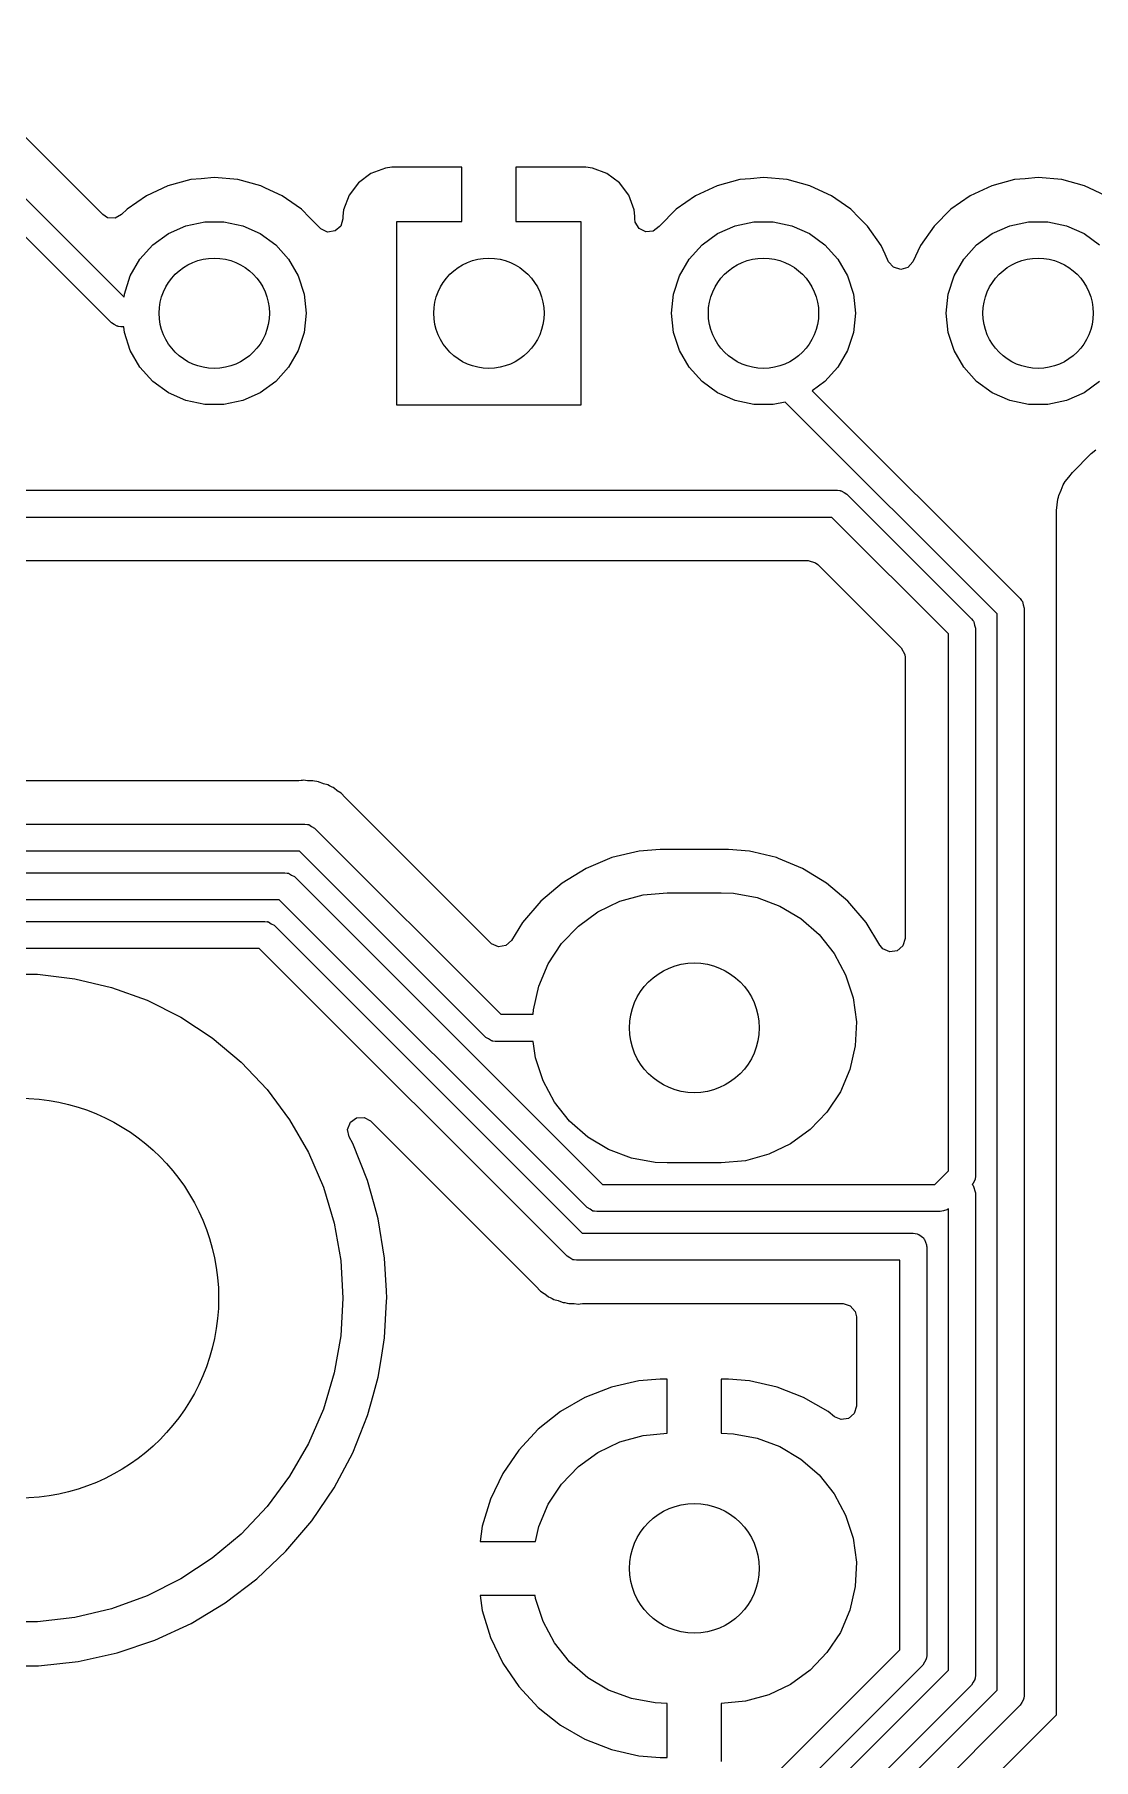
# Model space of a CAD drawing. Extents: x 0.79 to 7.48, y -4.92 to -0.79.
# Drawn here: x 4.14 to 4.525, y -2.806 to -2.178 of the extents above; entities that cross this region are included whole.
import ezdxf

# ---------------------------------------------------------------- set-up
doc = ezdxf.new("R2010")
doc.units = 0
doc.header["$MEASUREMENT"] = 0
doc.layers.add('BLACK', color=7, linetype='CONTINUOUS')

msp = doc.modelspace()

# ---------------------------------------------------------------- linework, layer by layer
at = {"layer": 'BLACK', "linetype": 'CONTINUOUS'}
for p, q in [((4.16449, -2.24323), (4.09888, -2.17762)), ((4.08748, -2.18852), (4.17227, -2.27331)), ((4.16765, -2.28261), (4.08196, -2.19692)), ((4.20037, -2.23013), (4.19654, -2.23046)), ((4.20512, -2.22971), (4.20037, -2.23013)), ((4.2137, -2.23046), (4.20512, -2.22971)), ((4.20512, -2.22971), (4.20512, -2.22971)), ((4.26212, -2.22821), (4.25759, -2.23161)), ((4.26743, -2.22624), (4.26212, -2.22821)), ((4.26212, -2.22821), (4.26212, -2.22821)), ((4.26977, -2.22598), (4.26743, -2.22624)), ((4.26743, -2.22624), (4.26743, -2.22624)), ((4.29528, -2.22598), (4.26977, -2.22598)), ((4.29528, -2.24567), (4.29528, -2.22598)), ((4.34047, -2.22598), (4.31496, -2.22598)), ((4.31496, -2.22598), (4.31496, -2.24567)), ((4.34281, -2.22624), (4.34047, -2.22598)), ((4.34811, -2.22821), (4.34281, -2.22624)), ((4.34281, -2.22624), (4.34281, -2.22624)), ((4.35265, -2.23161), (4.34811, -2.22821)), ((4.34811, -2.22821), (4.34811, -2.22821)), ((4.40037, -2.23013), (4.39654, -2.23046)), ((4.40512, -2.22971), (4.40037, -2.23013)), ((4.4137, -2.23046), (4.40512, -2.22971)), ((4.40512, -2.22971), (4.40512, -2.22971)), ((4.50037, -2.23013), (4.49654, -2.23046)), ((4.50512, -2.22971), (4.50037, -2.23013)), ((4.5137, -2.23046), (4.50512, -2.22971)), ((4.50512, -2.22971), (4.50512, -2.22971)), ((4.18041, -2.23633), (4.17335, -2.24128)), ((4.18822, -2.23269), (4.18041, -2.23633)), ((4.18041, -2.23633), (4.18041, -2.23633)), ((4.19654, -2.23046), (4.18822, -2.23269)), ((4.18822, -2.23269), (4.18822, -2.23269)), ((4.19654, -2.23046), (4.19654, -2.23046)), ((4.22202, -2.23269), (4.2137, -2.23046)), ((4.22383, -2.23354), (4.22202, -2.23269)), ((4.22202, -2.23269), (4.22202, -2.23269)), ((4.22202, -2.23269), (4.22202, -2.23269)), ((4.22983, -2.23633), (4.22383, -2.23354)), ((4.23146, -2.23747), (4.22983, -2.23633)), ((4.2542, -2.23614), (4.25222, -2.24144)), ((4.25759, -2.23161), (4.2542, -2.23614)), ((4.2542, -2.23614), (4.2542, -2.23614)), ((4.25759, -2.23161), (4.25759, -2.23161)), ((4.35604, -2.23614), (4.35265, -2.23161)), ((4.35265, -2.23161), (4.35265, -2.23161)), ((4.35802, -2.24144), (4.35604, -2.23614)), ((4.35604, -2.23614), (4.35604, -2.23614)), ((4.38041, -2.23633), (4.37335, -2.24128)), ((4.38822, -2.23269), (4.38041, -2.23633)), ((4.38041, -2.23633), (4.38041, -2.23633)), ((4.39654, -2.23046), (4.38822, -2.23269)), ((4.38822, -2.23269), (4.38822, -2.23269)), ((4.39654, -2.23046), (4.39654, -2.23046)), ((4.42202, -2.23269), (4.4137, -2.23046)), ((4.42383, -2.23354), (4.42202, -2.23269)), ((4.42202, -2.23269), (4.42202, -2.23269)), ((4.42202, -2.23269), (4.42202, -2.23269)), ((4.42983, -2.23633), (4.42383, -2.23354)), ((4.43146, -2.23747), (4.42983, -2.23633)), ((4.48041, -2.23633), (4.47335, -2.24128)), ((4.48822, -2.23269), (4.48041, -2.23633)), ((4.48041, -2.23633), (4.48041, -2.23633)), ((4.49654, -2.23046), (4.48822, -2.23269)), ((4.48822, -2.23269), (4.48822, -2.23269)), ((4.49654, -2.23046), (4.49654, -2.23046)), ((4.52202, -2.23269), (4.5137, -2.23046)), ((4.52383, -2.23354), (4.52202, -2.23269)), ((4.52202, -2.23269), (4.52202, -2.23269)), ((4.52202, -2.23269), (4.52202, -2.23269)), ((4.52983, -2.23633), (4.52383, -2.23354)), ((4.17335, -2.24128), (4.17139, -2.24323)), ((4.23688, -2.24128), (4.23146, -2.23747)), ((4.23996, -2.24435), (4.23688, -2.24128)), ((4.25222, -2.24144), (4.25197, -2.24379)), ((4.25222, -2.24144), (4.25222, -2.24144)), ((4.35827, -2.24379), (4.35802, -2.24144)), ((4.35802, -2.24144), (4.35802, -2.24144)), ((4.37335, -2.24128), (4.36726, -2.24737)), ((4.43688, -2.24128), (4.43146, -2.23747)), ((4.43996, -2.24435), (4.43688, -2.24128)), ((4.47335, -2.24128), (4.46726, -2.24737)), ((4.16624, -2.24435), (4.16449, -2.24323)), ((4.16898, -2.24455), (4.16624, -2.24435)), ((4.17139, -2.24323), (4.16898, -2.24455)), ((4.18839, -2.25015), (4.19478, -2.24731)), ((4.19478, -2.24731), (4.20162, -2.24585)), ((4.20162, -2.24585), (4.20862, -2.24585)), ((4.20862, -2.24585), (4.21546, -2.24731)), ((4.21546, -2.24731), (4.22185, -2.25015)), ((4.24298, -2.24737), (4.23996, -2.24435)), ((4.24309, -2.24753), (4.24298, -2.24737)), ((4.24389, -2.24842), (4.24309, -2.24753)), ((4.24639, -2.24956), (4.24389, -2.24842)), ((4.25119, -2.24737), (4.24911, -2.24917)), ((4.25197, -2.24473), (4.25119, -2.24737)), ((4.25197, -2.24379), (4.25197, -2.24473)), ((4.27165, -2.3126), (4.27165, -2.24567)), ((4.27165, -2.24567), (4.29528, -2.24567)), ((4.31496, -2.24567), (4.33858, -2.24567)), ((4.33858, -2.24567), (4.33858, -2.3126)), ((4.35827, -2.24473), (4.35827, -2.24379)), ((4.35827, -2.24379), (4.35827, -2.24379)), ((4.35841, -2.24591), (4.35827, -2.24473)), ((4.35981, -2.24829), (4.35841, -2.24591)), ((4.36226, -2.24953), (4.35981, -2.24829)), ((4.36715, -2.24753), (4.365, -2.24924)), ((4.36726, -2.24737), (4.36715, -2.24753)), ((4.38839, -2.25015), (4.39478, -2.24731)), ((4.39478, -2.24731), (4.40162, -2.24585)), ((4.40162, -2.24585), (4.40862, -2.24585)), ((4.40862, -2.24585), (4.41546, -2.24731)), ((4.41546, -2.24731), (4.42185, -2.25015)), ((4.44298, -2.24737), (4.43996, -2.24435)), ((4.44792, -2.25442), (4.44298, -2.24737)), ((4.46726, -2.24737), (4.46232, -2.25442)), ((4.48839, -2.25015), (4.49478, -2.24731)), ((4.49478, -2.24731), (4.50162, -2.24585)), ((4.50162, -2.24585), (4.50862, -2.24585)), ((4.50862, -2.24585), (4.51546, -2.24731)), ((4.51546, -2.24731), (4.52185, -2.25015)), ((4.17804, -2.25946), (4.18273, -2.25426)), ((4.18273, -2.25426), (4.18839, -2.25015)), ((4.22185, -2.25015), (4.22751, -2.25426)), ((4.22751, -2.25426), (4.23219, -2.25946)), ((4.24911, -2.24917), (4.24639, -2.24956)), ((4.365, -2.24924), (4.36226, -2.24953)), ((4.37804, -2.25946), (4.38273, -2.25426)), ((4.38273, -2.25426), (4.38839, -2.25015)), ((4.42185, -2.25015), (4.42751, -2.25426)), ((4.42751, -2.25426), (4.43219, -2.25946)), ((4.44939, -2.25759), (4.44792, -2.25442)), ((4.44792, -2.25442), (4.44792, -2.25442)), ((4.44792, -2.25442), (4.44792, -2.25442)), ((4.46232, -2.25442), (4.45954, -2.26038)), ((4.46232, -2.25442), (4.46232, -2.25442)), ((4.47804, -2.25946), (4.48273, -2.25426)), ((4.48273, -2.25426), (4.48839, -2.25015)), ((4.52185, -2.25015), (4.52751, -2.25426)), ((4.17455, -2.26552), (4.17804, -2.25946)), ((4.23219, -2.25946), (4.23569, -2.26552)), ((4.37455, -2.26552), (4.37804, -2.25946)), ((4.43219, -2.25946), (4.43569, -2.26552)), ((4.45069, -2.26038), (4.44939, -2.25759)), ((4.45245, -2.2624), (4.45069, -2.26038)), ((4.45954, -2.26038), (4.45772, -2.26244)), ((4.47455, -2.26552), (4.47804, -2.25946)), ((4.17238, -2.27218), (4.17455, -2.26552)), ((4.23569, -2.26552), (4.23785, -2.27218)), ((4.37238, -2.27218), (4.37455, -2.26552)), ((4.43569, -2.26552), (4.43785, -2.27218)), ((4.45508, -2.2632), (4.45245, -2.2624)), ((4.45772, -2.26244), (4.45508, -2.2632)), ((4.47238, -2.27218), (4.47455, -2.26552)), ((4.17227, -2.27331), (4.17238, -2.27218)), ((4.23785, -2.27218), (4.23858, -2.27913)), ((4.37165, -2.27913), (4.37238, -2.27218)), ((4.43785, -2.27218), (4.43858, -2.27913)), ((4.47165, -2.27913), (4.47238, -2.27218)), ((4.23858, -2.27913), (4.23785, -2.28609)), ((4.37238, -2.28609), (4.37165, -2.27913)), ((4.43858, -2.27913), (4.43785, -2.28609)), ((4.47238, -2.28609), (4.47165, -2.27913)), ((4.16872, -2.2832), (4.16765, -2.28261)), ((4.16975, -2.28386), (4.16872, -2.2832)), ((4.16999, -2.28389), (4.16975, -2.28386)), ((4.17009, -2.28394), (4.16999, -2.28389)), ((4.17026, -2.28393), (4.17009, -2.28394)), ((4.17113, -2.28406), (4.17026, -2.28393)), ((4.17217, -2.28406), (4.17113, -2.28406)), ((4.17238, -2.28609), (4.17217, -2.28406)), ((4.17455, -2.29275), (4.17238, -2.28609)), ((4.23785, -2.28609), (4.23569, -2.29275)), ((4.37455, -2.29275), (4.37238, -2.28609)), ((4.43785, -2.28609), (4.43569, -2.29275)), ((4.47455, -2.29275), (4.47238, -2.28609)), ((4.17804, -2.2988), (4.17455, -2.29275)), ((4.23569, -2.29275), (4.23219, -2.2988)), ((4.37804, -2.2988), (4.37455, -2.29275)), ((4.43569, -2.29275), (4.43219, -2.2988)), ((4.47804, -2.2988), (4.47455, -2.29275)), ((4.18273, -2.304), (4.17804, -2.2988)), ((4.23219, -2.2988), (4.22751, -2.304)), ((4.38273, -2.304), (4.37804, -2.2988)), ((4.43219, -2.2988), (4.42751, -2.304)), ((4.48273, -2.304), (4.47804, -2.2988)), ((4.18839, -2.30812), (4.18273, -2.304)), ((4.22751, -2.304), (4.22185, -2.30812)), ((4.38839, -2.30812), (4.38273, -2.304)), ((4.42751, -2.304), (4.42288, -2.30737)), ((4.48839, -2.30812), (4.48273, -2.304)), ((4.52751, -2.304), (4.52185, -2.30812)), ((4.19478, -2.31096), (4.18839, -2.30812)), ((4.20162, -2.31242), (4.19478, -2.31096)), ((4.21546, -2.31096), (4.20862, -2.31242)), ((4.22185, -2.30812), (4.21546, -2.31096)), ((4.39478, -2.31096), (4.38839, -2.30812)), ((4.40162, -2.31242), (4.39478, -2.31096)), ((4.41306, -2.31147), (4.40862, -2.31242)), ((4.49016, -2.38857), (4.41306, -2.31147)), ((4.42288, -2.30737), (4.49856, -2.38305)), ((4.49478, -2.31096), (4.48839, -2.30812)), ((4.50162, -2.31242), (4.49478, -2.31096)), ((4.51546, -2.31096), (4.50862, -2.31242)), ((4.52185, -2.30812), (4.51546, -2.31096)), ((4.20862, -2.31242), (4.20162, -2.31242)), ((4.33858, -2.3126), (4.27165, -2.3126)), ((4.40862, -2.31242), (4.40162, -2.31242)), ((4.50862, -2.31242), (4.50162, -2.31242)), ((4.51758, -2.33708), (4.52449, -2.33018)), ((4.52449, -2.33018), (4.52617, -2.32891)), ((4.51348, -2.34354), (4.51422, -2.34157)), ((4.51422, -2.34157), (4.51464, -2.341)), ((4.51464, -2.341), (4.51494, -2.34036)), ((4.51494, -2.34036), (4.51631, -2.33877)), ((4.51631, -2.33877), (4.51758, -2.33708)), ((4.10457, -2.34361), (4.43203, -2.34361)), ((4.43203, -2.34361), (4.4329, -2.34374)), ((4.4329, -2.34374), (4.43308, -2.34373)), ((4.43308, -2.34373), (4.43317, -2.34378)), ((4.43317, -2.34378), (4.43342, -2.34381)), ((4.43342, -2.34381), (4.43444, -2.34447)), ((4.43444, -2.34447), (4.43551, -2.34506)), ((4.43551, -2.34506), (4.48084, -2.39039)), ((4.51181, -2.351), (4.51211, -2.34892)), ((4.51211, -2.34892), (4.51226, -2.34682)), ((4.51226, -2.34682), (4.51251, -2.34616)), ((4.51251, -2.34616), (4.51261, -2.34546)), ((4.51261, -2.34546), (4.51348, -2.34354)), ((4.42999, -2.35346), (4.10254, -2.35346)), ((4.47244, -2.3959), (4.42999, -2.35346)), ((4.51181, -2.78954), (4.51181, -2.351)), ((4.10472, -2.36922), (4.42144, -2.36922)), ((4.42144, -2.36922), (4.42408, -2.37)), ((4.42408, -2.37), (4.42489, -2.37065)), ((4.42489, -2.37065), (4.45524, -2.40101)), ((4.49856, -2.38305), (4.49909, -2.38375)), ((4.49909, -2.38375), (4.49922, -2.38387)), ((4.49922, -2.38387), (4.49925, -2.38397)), ((4.49925, -2.38397), (4.4994, -2.38417)), ((4.4994, -2.38417), (4.49966, -2.38536)), ((4.49966, -2.38536), (4.5, -2.38653)), ((4.5, -2.38653), (4.5, -2.78261)), ((4.48084, -2.39039), (4.48137, -2.39109)), ((4.48137, -2.39109), (4.4815, -2.39121)), ((4.4815, -2.39121), (4.48153, -2.39131)), ((4.48153, -2.39131), (4.48168, -2.39151)), ((4.48168, -2.39151), (4.48194, -2.3927)), ((4.48194, -2.3927), (4.48228, -2.39387)), ((4.49016, -2.78057), (4.49016, -2.38857)), ((4.47244, -2.59147), (4.47244, -2.3959)), ((4.48228, -2.39387), (4.48228, -2.5935)), ((4.45524, -2.40101), (4.45656, -2.40342)), ((4.45656, -2.40342), (4.45667, -2.40446)), ((4.45667, -2.40446), (4.45667, -2.50688)), ((4.23596, -2.44939), (4.04853, -2.44939)), ((4.23679, -2.44932), (4.23596, -2.44939)), ((4.23707, -2.44927), (4.23679, -2.44932)), ((4.23744, -2.44921), (4.23707, -2.44927)), ((4.23838, -2.4493), (4.23744, -2.44921)), ((4.23744, -2.44921), (4.23744, -2.44921)), ((4.23909, -2.44938), (4.23838, -2.4493)), ((4.23934, -2.44939), (4.23909, -2.44938)), ((4.24099, -2.44939), (4.23934, -2.44939)), ((4.24162, -2.44957), (4.24099, -2.44939)), ((4.24099, -2.44939), (4.24099, -2.44939)), ((4.24244, -2.44972), (4.24162, -2.44957)), ((4.24309, -2.44979), (4.24244, -2.44972)), ((4.24331, -2.44987), (4.24309, -2.44979)), ((4.24309, -2.44979), (4.24309, -2.44979)), ((4.24309, -2.44979), (4.24309, -2.44979)), ((4.24464, -2.4504), (4.24331, -2.44987)), ((4.24487, -2.45048), (4.24464, -2.4504)), ((4.24647, -2.45092), (4.24487, -2.45048)), ((4.24703, -2.45126), (4.24647, -2.45092)), ((4.24778, -2.45163), (4.24703, -2.45126)), ((4.24805, -2.45174), (4.24778, -2.45163)), ((4.24839, -2.45188), (4.24805, -2.45174)), ((4.24886, -2.45224), (4.24839, -2.45188)), ((4.24971, -2.45288), (4.24886, -2.45224)), ((4.24991, -2.45302), (4.24971, -2.45288)), ((4.25133, -2.45388), (4.24991, -2.45302)), ((4.25282, -2.45547), (4.25133, -2.45388)), ((4.25303, -2.4557), (4.25282, -2.45547)), ((4.30576, -2.50843), (4.25303, -2.4557)), ((4.04817, -2.46516), (4.23815, -2.46516)), ((4.23815, -2.46516), (4.23902, -2.46528)), ((4.23902, -2.46528), (4.2392, -2.46527)), ((4.2392, -2.46527), (4.23929, -2.46532)), ((4.23929, -2.46532), (4.23954, -2.46536)), ((4.23954, -2.46536), (4.24056, -2.46602)), ((4.24056, -2.46602), (4.24163, -2.4666)), ((4.24163, -2.4666), (4.30948, -2.53445)), ((4.23611, -2.475), (4.05021, -2.475)), ((4.30396, -2.54285), (4.23611, -2.475)), ((4.35988, -2.47499), (4.34994, -2.47738)), ((4.36753, -2.47439), (4.35988, -2.47499)), ((4.39232, -2.47439), (4.36753, -2.47439)), ((4.36753, -2.47439), (4.36753, -2.47439)), ((4.39996, -2.47499), (4.39232, -2.47439)), ((4.39232, -2.47439), (4.39232, -2.47439)), ((4.40161, -2.47539), (4.39996, -2.47499)), ((4.39996, -2.47499), (4.39996, -2.47499)), ((4.39996, -2.47499), (4.39996, -2.47499)), ((4.34049, -2.48129), (4.33177, -2.48664)), ((4.34994, -2.47738), (4.34049, -2.48129)), ((4.40991, -2.47738), (4.40161, -2.47539)), ((4.41056, -2.47765), (4.40991, -2.47738)), ((4.40991, -2.47738), (4.40991, -2.47738)), ((4.41936, -2.48129), (4.41056, -2.47765)), ((4.42808, -2.48664), (4.41936, -2.48129)), ((4.41936, -2.48129), (4.41936, -2.48129)), ((4.41936, -2.48129), (4.41936, -2.48129)), ((4.05551, -2.48287), (4.23081, -2.48287)), ((4.23081, -2.48287), (4.23168, -2.483)), ((4.23168, -2.483), (4.23186, -2.48299)), ((4.23186, -2.48299), (4.23195, -2.48304)), ((4.23195, -2.48304), (4.2322, -2.48307)), ((4.2322, -2.48307), (4.23322, -2.48373)), ((4.23322, -2.48373), (4.23429, -2.48432)), ((4.23429, -2.48432), (4.34643, -2.59646)), ((4.33177, -2.48664), (4.32399, -2.49328)), ((4.43585, -2.49328), (4.42808, -2.48664)), ((4.22877, -2.49272), (4.05755, -2.49272)), ((4.34091, -2.60486), (4.22877, -2.49272)), ((4.32399, -2.49328), (4.31735, -2.50106)), ((4.34484, -2.49712), (4.35279, -2.4933)), ((4.35279, -2.4933), (4.36129, -2.49095)), ((4.36129, -2.49095), (4.37008, -2.49016)), ((4.37008, -2.49016), (4.38976, -2.49016)), ((4.38976, -2.49016), (4.39418, -2.49036)), ((4.39418, -2.49036), (4.40286, -2.49193)), ((4.40286, -2.49193), (4.41112, -2.49503)), ((4.4425, -2.50106), (4.43585, -2.49328)), ((4.3377, -2.50231), (4.34484, -2.49712)), ((4.41112, -2.49503), (4.41869, -2.49956)), ((4.41869, -2.49956), (4.42533, -2.50536)), ((4.06285, -2.50059), (4.22347, -2.50059)), ((4.22347, -2.50059), (4.22434, -2.50072)), ((4.22434, -2.50072), (4.22452, -2.5007)), ((4.22452, -2.5007), (4.22461, -2.50075)), ((4.22461, -2.50075), (4.22486, -2.50079)), ((4.22486, -2.50079), (4.22588, -2.50145)), ((4.22588, -2.50145), (4.22695, -2.50203)), ((4.22695, -2.50203), (4.33909, -2.61417)), ((4.31735, -2.50106), (4.31338, -2.50753)), ((4.31735, -2.50106), (4.31735, -2.50106)), ((4.3316, -2.50869), (4.3377, -2.50231)), ((4.42533, -2.50536), (4.43084, -2.51226)), ((4.44751, -2.50924), (4.4425, -2.50106)), ((4.22143, -2.51043), (4.06489, -2.51043)), ((4.33358, -2.62257), (4.22143, -2.51043)), ((4.3061, -2.50874), (4.30576, -2.50843)), ((4.30862, -2.50983), (4.3061, -2.50874)), ((4.31134, -2.50938), (4.30862, -2.50983)), ((4.31338, -2.50753), (4.31134, -2.50938)), ((4.32674, -2.51605), (4.3316, -2.50869)), ((4.43084, -2.51226), (4.43502, -2.52003)), ((4.44763, -2.50943), (4.44751, -2.50924)), ((4.44859, -2.51057), (4.44763, -2.50943)), ((4.4511, -2.51171), (4.44859, -2.51057)), ((4.45382, -2.51132), (4.4511, -2.51171)), ((4.4559, -2.50952), (4.45382, -2.51132)), ((4.45667, -2.50688), (4.4559, -2.50952)), ((4.32327, -2.52416), (4.32674, -2.51605)), ((4.12699, -2.51988), (4.14073, -2.51988)), ((4.14073, -2.51988), (4.15437, -2.52148)), ((4.15437, -2.52148), (4.16773, -2.52465)), ((4.16773, -2.52465), (4.18064, -2.52934)), ((4.32131, -2.53276), (4.32327, -2.52416)), ((4.43502, -2.52003), (4.43774, -2.52842)), ((4.18064, -2.52934), (4.19291, -2.53551)), ((4.43774, -2.52842), (4.43893, -2.53716)), ((4.19291, -2.53551), (4.20439, -2.54306)), ((4.30948, -2.53445), (4.32124, -2.53445)), ((4.32124, -2.53445), (4.32131, -2.53276)), ((4.43893, -2.53716), (4.43853, -2.54598)), ((4.20439, -2.54306), (4.21491, -2.55188)), ((4.30503, -2.54343), (4.30396, -2.54285)), ((4.30605, -2.54409), (4.30503, -2.54343)), ((4.3063, -2.54413), (4.30605, -2.54409)), ((4.3064, -2.54418), (4.3063, -2.54413)), ((4.30657, -2.54417), (4.3064, -2.54418)), ((4.30744, -2.54429), (4.30657, -2.54417)), ((4.32128, -2.54429), (4.30744, -2.54429)), ((4.3221, -2.55032), (4.32128, -2.54429)), ((4.32483, -2.55871), (4.3221, -2.55032)), ((4.43853, -2.54598), (4.43657, -2.55458)), ((4.21491, -2.55188), (4.22434, -2.56188)), ((4.43657, -2.55458), (4.4331, -2.56269)), ((4.22434, -2.56188), (4.23254, -2.57289)), ((4.32901, -2.56648), (4.32483, -2.55871)), ((4.4331, -2.56269), (4.42824, -2.57005)), ((4.33451, -2.57338), (4.32901, -2.56648)), ((4.23254, -2.57289), (4.23941, -2.58479)), ((4.25368, -2.57634), (4.25468, -2.57378)), ((4.25468, -2.57378), (4.2569, -2.57216)), ((4.2569, -2.57216), (4.25965, -2.57199)), ((4.25965, -2.57199), (4.262, -2.5733)), ((4.262, -2.5733), (4.32218, -2.63347)), ((4.34115, -2.57918), (4.33451, -2.57338)), ((4.42824, -2.57005), (4.42214, -2.57643)), ((4.25424, -2.57904), (4.25368, -2.57634)), ((4.25554, -2.5815), (4.25424, -2.57904)), ((4.26091, -2.59499), (4.25554, -2.5815)), ((4.25554, -2.5815), (4.25554, -2.5815)), ((4.34873, -2.58371), (4.34115, -2.57918)), ((4.415, -2.58162), (4.40706, -2.58544)), ((4.42214, -2.57643), (4.415, -2.58162)), ((4.23941, -2.58479), (4.24485, -2.5974)), ((4.35699, -2.58681), (4.34873, -2.58371)), ((4.36567, -2.58838), (4.35699, -2.58681)), ((4.39855, -2.58779), (4.38976, -2.58858)), ((4.40706, -2.58544), (4.39855, -2.58779)), ((4.37008, -2.58858), (4.36567, -2.58838)), ((4.38976, -2.58858), (4.37008, -2.58858)), ((4.46745, -2.59646), (4.47244, -2.59147)), ((4.48228, -2.5935), (4.48216, -2.59437)), ((4.48216, -2.59437), (4.48217, -2.59455)), ((4.24485, -2.5974), (4.24878, -2.61056)), ((4.26329, -2.60354), (4.26091, -2.59499)), ((4.26091, -2.59499), (4.26091, -2.59499)), ((4.26091, -2.59499), (4.26091, -2.59499)), ((4.26091, -2.59499), (4.26091, -2.59499)), ((4.34643, -2.59646), (4.46745, -2.59646)), ((4.48143, -2.59591), (4.48114, -2.59644)), ((4.48114, -2.59644), (4.4815, -2.59675)), ((4.48208, -2.59489), (4.48143, -2.59591)), ((4.4815, -2.59675), (4.48228, -2.59941)), ((4.48212, -2.59464), (4.48208, -2.59489)), ((4.48217, -2.59455), (4.48212, -2.59464)), ((4.48228, -2.59941), (4.48228, -2.77527)), ((4.2648, -2.60897), (4.26329, -2.60354)), ((4.34198, -2.60544), (4.34091, -2.60486)), ((4.34301, -2.6061), (4.34198, -2.60544)), ((4.34325, -2.60614), (4.34301, -2.6061)), ((4.34335, -2.60619), (4.34325, -2.60614)), ((4.34352, -2.60617), (4.34335, -2.60619)), ((4.34439, -2.6063), (4.34352, -2.60617)), ((4.46949, -2.6063), (4.34439, -2.6063)), ((4.47066, -2.60596), (4.46949, -2.6063)), ((4.47185, -2.6057), (4.47066, -2.60596)), ((4.47205, -2.60555), (4.47185, -2.6057)), ((4.47215, -2.60552), (4.47205, -2.60555)), ((4.47226, -2.60538), (4.47215, -2.60552)), ((4.47244, -2.60525), (4.47226, -2.60538)), ((4.47244, -2.77324), (4.47244, -2.60525)), ((4.24878, -2.61056), (4.25117, -2.62408)), ((4.26715, -2.62329), (4.2648, -2.60897)), ((4.2648, -2.60897), (4.2648, -2.60897)), ((4.2648, -2.60897), (4.2648, -2.60897)), ((4.33909, -2.61417), (4.45965, -2.61417)), ((4.45965, -2.61417), (4.46103, -2.61437)), ((4.46103, -2.61437), (4.46133, -2.61457)), ((4.46133, -2.61457), (4.46169, -2.61462)), ((4.46169, -2.61462), (4.46248, -2.6153)), ((4.46248, -2.6153), (4.46336, -2.61587)), ((4.46336, -2.61587), (4.46351, -2.6162)), ((4.46351, -2.6162), (4.46379, -2.61643)), ((4.46379, -2.61643), (4.46408, -2.61744)), ((4.46408, -2.61744), (4.46452, -2.61839)), ((4.46452, -2.61839), (4.46447, -2.61875)), ((4.46447, -2.61875), (4.46457, -2.61909)), ((4.46457, -2.61909), (4.46457, -2.76794)), ((4.25117, -2.62408), (4.25197, -2.6378)), ((4.26715, -2.6233), (4.26715, -2.62329)), ((4.26779, -2.63515), (4.26715, -2.6233)), ((4.33464, -2.62316), (4.33358, -2.62257)), ((4.33567, -2.62382), (4.33464, -2.62316)), ((4.33592, -2.62385), (4.33567, -2.62382)), ((4.33601, -2.6239), (4.33592, -2.62385)), ((4.33619, -2.62389), (4.33601, -2.6239)), ((4.33706, -2.62402), (4.33619, -2.62389)), ((4.45472, -2.62402), (4.33706, -2.62402)), ((4.45472, -2.7659), (4.45472, -2.62402)), ((4.25197, -2.6378), (4.25117, -2.65151)), ((4.26793, -2.6378), (4.26779, -2.63515)), ((4.26788, -2.63886), (4.26793, -2.6378)), ((4.26793, -2.6378), (4.26793, -2.6378)), ((4.32218, -2.63347), (4.32388, -2.63529)), ((4.32388, -2.63529), (4.32529, -2.63616)), ((4.32529, -2.63616), (4.3255, -2.6363)), ((4.3255, -2.6363), (4.32682, -2.6373)), ((4.32682, -2.6373), (4.32743, -2.63754)), ((4.32743, -2.63754), (4.32818, -2.63791)), ((4.32818, -2.63791), (4.32874, -2.63825)), ((4.32874, -2.63825), (4.32874, -2.63825)), ((4.32874, -2.63825), (4.32874, -2.63825)), ((4.32874, -2.63825), (4.33033, -2.6387)), ((4.26715, -2.65229), (4.26788, -2.63886)), ((4.33033, -2.6387), (4.33057, -2.63878)), ((4.33057, -2.63878), (4.33211, -2.63938)), ((4.33211, -2.63938), (4.33233, -2.63941)), ((4.33233, -2.63941), (4.33276, -2.63945)), ((4.33276, -2.63945), (4.33358, -2.63961)), ((4.33358, -2.63961), (4.33421, -2.63978)), ((4.33421, -2.63978), (4.33587, -2.63978)), ((4.33587, -2.63978), (4.33612, -2.6398)), ((4.33612, -2.6398), (4.33777, -2.63997)), ((4.33777, -2.63997), (4.33841, -2.63985)), ((4.33841, -2.63985), (4.33924, -2.63978)), ((4.33924, -2.63978), (4.43407, -2.63978)), ((4.43407, -2.63978), (4.43671, -2.64056)), ((4.43671, -2.64056), (4.43852, -2.64264)), ((4.43852, -2.64264), (4.43896, -2.64467)), ((4.43896, -2.64467), (4.43896, -2.67719)), ((4.25117, -2.65151), (4.24878, -2.66503)), ((4.26585, -2.66019), (4.26715, -2.65229)), ((4.26715, -2.65229), (4.26715, -2.65229)), ((4.26715, -2.65229), (4.26715, -2.65229)), ((4.2648, -2.66662), (4.26585, -2.66019)), ((4.24878, -2.66503), (4.24485, -2.67819)), ((4.26295, -2.67326), (4.2648, -2.66662)), ((4.35978, -2.6679), (4.34971, -2.6702)), ((4.3675, -2.66732), (4.35978, -2.6679)), ((4.35978, -2.6679), (4.35978, -2.6679)), ((4.37008, -2.66732), (4.3675, -2.66732)), ((4.37008, -2.68701), (4.37008, -2.66732)), ((4.39234, -2.66732), (4.38976, -2.66732)), ((4.38976, -2.66732), (4.38976, -2.68701)), ((4.40006, -2.6679), (4.39234, -2.66732)), ((4.41013, -2.6702), (4.40006, -2.6679)), ((4.40006, -2.6679), (4.40006, -2.6679)), ((4.26102, -2.68021), (4.26295, -2.67326)), ((4.3401, -2.67397), (4.33116, -2.67913)), ((4.34971, -2.6702), (4.3401, -2.67397)), ((4.41974, -2.67397), (4.41013, -2.6702)), ((4.42868, -2.67913), (4.41974, -2.67397)), ((4.24485, -2.67819), (4.23941, -2.6908)), ((4.25554, -2.69409), (4.26091, -2.68061)), ((4.26091, -2.68061), (4.26102, -2.68021)), ((4.33116, -2.67913), (4.32309, -2.68557)), ((4.43103, -2.68101), (4.42868, -2.67913)), ((4.43338, -2.68202), (4.43103, -2.68101)), ((4.4361, -2.68163), (4.43338, -2.68202)), ((4.43818, -2.67983), (4.4361, -2.68163)), ((4.43896, -2.67719), (4.43818, -2.67983)), ((4.32308, -2.68557), (4.31606, -2.69314)), ((4.32309, -2.68557), (4.32308, -2.68557)), ((4.35279, -2.69015), (4.36129, -2.6878)), ((4.36129, -2.6878), (4.37008, -2.68701)), ((4.38976, -2.68701), (4.39418, -2.68721)), ((4.39418, -2.68721), (4.40286, -2.68878)), ((4.23941, -2.6908), (4.23254, -2.7027)), ((4.24874, -2.70692), (4.25554, -2.69409)), ((4.31606, -2.69314), (4.31024, -2.70167)), ((4.31606, -2.69314), (4.31606, -2.69314)), ((4.3377, -2.69916), (4.34484, -2.69397)), ((4.34484, -2.69397), (4.35279, -2.69015)), ((4.40286, -2.68878), (4.41112, -2.69188)), ((4.41112, -2.69188), (4.41869, -2.69641)), ((4.3316, -2.70554), (4.3377, -2.69916)), ((4.41869, -2.69641), (4.42533, -2.70221)), ((4.23254, -2.7027), (4.22434, -2.71372)), ((4.24059, -2.71893), (4.24874, -2.70692)), ((4.31024, -2.70168), (4.30576, -2.71098)), ((4.31024, -2.70167), (4.31024, -2.70168)), ((4.32674, -2.7129), (4.3316, -2.70554)), ((4.42533, -2.70221), (4.43084, -2.70911)), ((4.22434, -2.71372), (4.21491, -2.72371)), ((4.30576, -2.71098), (4.30272, -2.72085)), ((4.32327, -2.72101), (4.32674, -2.7129)), ((4.43084, -2.70911), (4.43502, -2.71688)), ((4.2312, -2.73), (4.24059, -2.71893)), ((4.43502, -2.71688), (4.43774, -2.72527)), ((4.21491, -2.72371), (4.20439, -2.73253)), ((4.30272, -2.72085), (4.30189, -2.72638)), ((4.30189, -2.72638), (4.32205, -2.72638)), ((4.30272, -2.72085), (4.30272, -2.72085)), ((4.32205, -2.72638), (4.32327, -2.72101)), ((4.43774, -2.72527), (4.43893, -2.73401)), ((4.20439, -2.73253), (4.19291, -2.74008)), ((4.22066, -2.73998), (4.2312, -2.73)), ((4.43893, -2.73401), (4.43853, -2.74283)), ((4.19291, -2.74008), (4.18064, -2.74625)), ((4.2091, -2.74877), (4.22066, -2.73998)), ((4.43853, -2.74283), (4.43657, -2.75143)), ((4.16773, -2.75094), (4.15437, -2.75411)), ((4.18064, -2.74625), (4.16773, -2.75094)), ((4.19666, -2.75625), (4.2091, -2.74877)), ((4.30189, -2.74606), (4.30272, -2.75159)), ((4.32195, -2.74606), (4.30189, -2.74606)), ((4.3221, -2.74717), (4.32195, -2.74606)), ((4.32483, -2.75556), (4.3221, -2.74717)), ((4.43657, -2.75143), (4.4331, -2.75954)), ((4.14073, -2.75571), (4.12699, -2.75571)), ((4.15437, -2.75411), (4.14073, -2.75571)), ((4.18348, -2.76235), (4.19666, -2.75625)), ((4.30272, -2.75159), (4.30272, -2.75159)), ((4.30272, -2.75159), (4.30576, -2.76146)), ((4.32901, -2.76333), (4.32483, -2.75556)), ((4.16973, -2.76698), (4.18348, -2.76235)), ((4.30576, -2.76146), (4.30576, -2.76146)), ((4.30576, -2.76146), (4.31024, -2.77077)), ((4.33451, -2.77023), (4.32901, -2.76333)), ((4.4331, -2.75954), (4.42824, -2.7669)), ((4.14112, -2.77167), (4.15555, -2.7701)), ((4.15555, -2.7701), (4.16973, -2.76698)), ((4.24004, -2.98058), (4.45472, -2.7659)), ((4.34115, -2.77603), (4.33451, -2.77023)), ((4.42824, -2.7669), (4.42214, -2.77328)), ((4.46371, -2.77035), (4.46313, -2.77142)), ((4.46437, -2.76932), (4.46371, -2.77035)), ((4.4644, -2.76908), (4.46437, -2.76932)), ((4.46445, -2.76898), (4.4644, -2.76908)), ((4.46457, -2.76794), (4.46444, -2.76881)), ((4.46444, -2.76881), (4.46445, -2.76898)), ((4.1266, -2.77167), (4.14112, -2.77167)), ((4.14112, -2.77167), (4.14112, -2.77167)), ((4.20558, -3.0401), (4.47244, -2.77324)), ((4.46313, -2.77142), (4.24556, -2.98898)), ((4.31024, -2.77077), (4.31024, -2.77077)), ((4.31024, -2.77077), (4.31606, -2.7793)), ((4.34873, -2.78056), (4.34115, -2.77603)), ((4.42214, -2.77328), (4.415, -2.77847)), ((4.48208, -2.77666), (4.48143, -2.77769)), ((4.48212, -2.77642), (4.48208, -2.77666)), ((4.48217, -2.77632), (4.48212, -2.77642)), ((4.48228, -2.77527), (4.48216, -2.77614)), ((4.48216, -2.77614), (4.48217, -2.77632)), ((4.48084, -2.77875), (4.21398, -3.04562)), ((4.23943, -3.0313), (4.49016, -2.78057)), ((4.31606, -2.7793), (4.31606, -2.7793)), ((4.31606, -2.7793), (4.32308, -2.78687)), ((4.35699, -2.78366), (4.34873, -2.78056)), ((4.40706, -2.7823), (4.39855, -2.78464)), ((4.415, -2.77847), (4.40706, -2.7823)), ((4.48143, -2.77769), (4.48084, -2.77875)), ((4.5, -2.78261), (4.49987, -2.78348)), ((4.49856, -2.78609), (4.24783, -3.03682)), ((4.32308, -2.78687), (4.32309, -2.78687)), ((4.32309, -2.78687), (4.33116, -2.79331)), ((4.36567, -2.78523), (4.35699, -2.78366)), ((4.37008, -2.78543), (4.36567, -2.78523)), ((4.37008, -2.80512), (4.37008, -2.78543)), ((4.39855, -2.78464), (4.38976, -2.78543)), ((4.38976, -2.78543), (4.38976, -2.80654)), ((4.49914, -2.78502), (4.49856, -2.78609)), ((4.4998, -2.784), (4.49914, -2.78502)), ((4.49984, -2.78375), (4.4998, -2.784)), ((4.49989, -2.78366), (4.49984, -2.78375)), ((4.49987, -2.78348), (4.49989, -2.78366)), ((4.26541, -3.03594), (4.51181, -2.78954)), ((4.33116, -2.79331), (4.3401, -2.79847)), ((4.3401, -2.79847), (4.34971, -2.80224)), ((4.34971, -2.80224), (4.35978, -2.80454)), ((4.35978, -2.80454), (4.35978, -2.80454)), ((4.35978, -2.80454), (4.3675, -2.80512)), ((4.3675, -2.80512), (4.37008, -2.80512))]:
    msp.add_line(p, q, dxfattribs=at)
at = {"layer": 'BLACK'}
for centre, radius in [((4.20512, -2.27913), 0.020079), ((4.30512, -2.27913), 0.020079), ((4.40512, -2.27913), 0.020079), ((4.50512, -2.27913), 0.020079), ((4.37992, -2.53937), 0.023622), ((4.13386, -2.6378), 0.072835), ((4.37992, -2.73622), 0.023622)]:
    msp.add_circle(centre, radius, dxfattribs=at)

doc.saveas('drawing.dxf')
